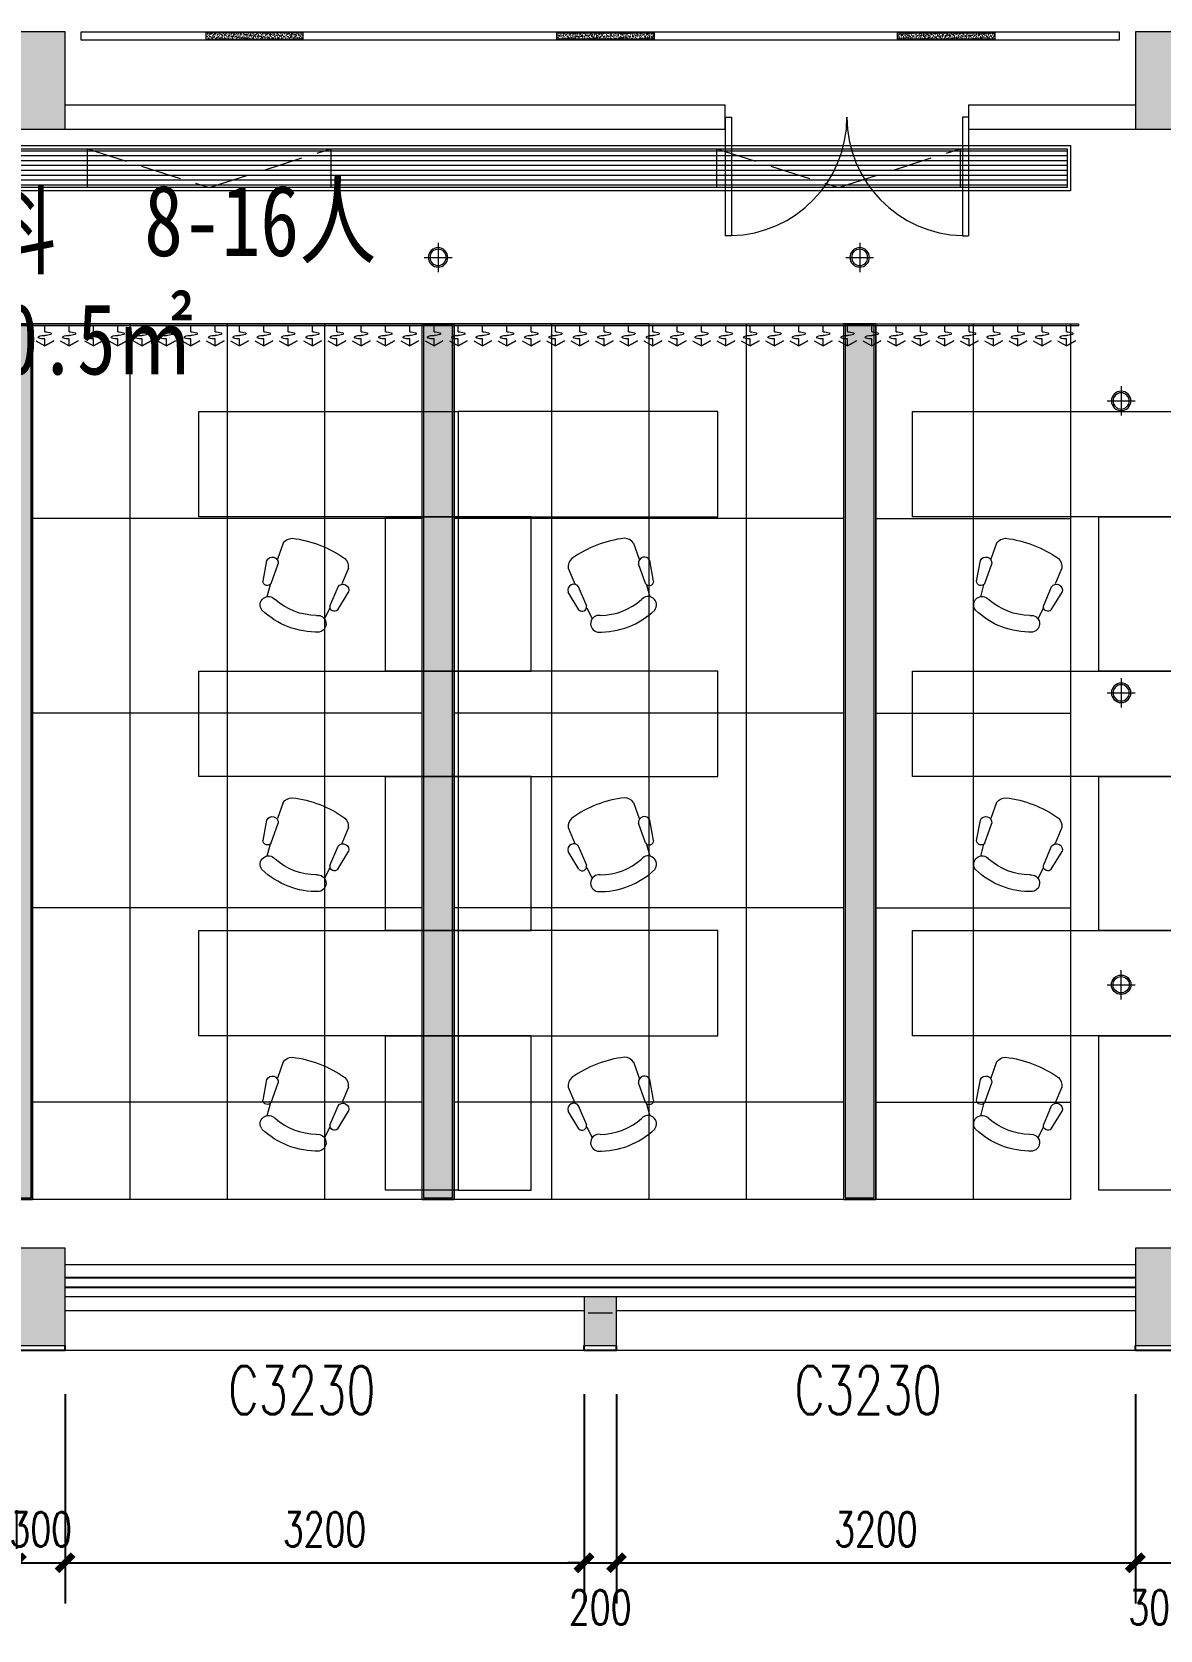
# Model space of a CAD drawing. Header units: millimetres. Extents: x 164760 to 3716174, y -1766400 to 11969.
# Drawn here: x 3534513 to 3541469, y -1715855 to -1706001 of the extents above; entities that cross this region are included whole.
import ezdxf

# ---------------------------------------------------------------- set-up
doc = ezdxf.new("R2010")
doc.units = ezdxf.units.MM
doc.header["$LTSCALE"] = 1000
doc.linetypes.add('DASH', pattern=[0.35, 0.25, -0.1])
doc.linetypes.add('DOTE', pattern=[2.42, 2, -0.2, 0.02, -0.2])
doc.layers.get('0').update_dxf_attribs({"color": 253, "linetype": 'CONTINUOUS'})
doc.layers.get('Defpoints').update_dxf_attribs({"color": 250, "linetype": 'CONTINUOUS', "lineweight": 0})
for name, color, linetype in [('3', 253, 'CONTINUOUS'), ('FC-Text Annotation', 253, 'CONTINUOUS'), ('PUB_DIM', 253, 'CONTINUOUS'), ('SURFACE', 253, 'CONTINUOUS'), ('WINDOW_TEXT', 253, 'CONTINUOUS')]:
    doc.layers.add(name, color=color, linetype=linetype)
for name, color, linetype, lineweight in [('COLUMN', 253, 'CONTINUOUS', 0), ('FF-FURN【成品家私】', 253, 'CONTINUOUS', 0), ('PUB_HATCH', 253, 'CONTINUOUS', 0), ('RC-FCU【空调设备】', 253, 'CONTINUOUS', 0), ('RC-LIGHT【天花灯具】', 253, 'CONTINUOUS', 0), ('RC-Modelling【天花造型】', 253, 'CONTINUOUS', 0), ('RC-STR【天花细线】', 253, 'CONTINUOUS', 0), ('WALL', 253, 'CONTINUOUS', 0), ('Wall【墙体】', 253, 'CONTINUOUS', 0), ('WINDOW', 253, 'CONTINUOUS', 0)]:
    doc.layers.add(name, color=color, linetype=linetype, lineweight=lineweight)
doc.styles.add('_TCH_DIM_T3', font='SIMPLEX', dxfattribs={"width": 0.705882, "bigfont": 'GBCBIG'})
doc.styles.add('_TCH_WINDOW', font='SIMPLEX', dxfattribs={"bigfont": 'GBCBIG'})
doc.styles.add('文字', font='')
doc.styles.get('文字').set_extended_font_data('SimSun')
doc.dimstyles.new('_TCH_ARCH&&100', dxfattribs={"dimtxt": 212.5, "dimasz": 100, "dimexe": 250, "dimexo": 300, "dimgap": 100, "dimtad": 1, "dimdec": 0, "dimzin": 0, "dimdsep": 46, "dimtxsty": '_TCH_DIM_T3', "dimblk": 'ARCHTICK', "dimcen": 0.09, "dimclrt": 7, "dimazin": 2, "dimtfac": 1, "dimtdec": 0, "dimtix": 1, "dimtmove": 2, "dimatfit": 3, "dimtolj": 1, "dimtzin": 0, "dimarcsym": 0})

# ---------------------------------------------------------------- blocks, each defined once
blk = doc.blocks.new('_ArchTick')
at = {"color": 2, "linetype": 'ByBlock', "const_width": 0.4}
blk.add_lwpolyline([(-0.5, -0.5), (0.5, 0.5)], dxfattribs=at)
blk = doc.blocks.new('*D578')
at = {"layer": 'Defpoints', "color": 0, "transparency": 16777216}
for p in [(3534416.8, -1714100.6), (3534716.8, -1714100.6), (3534716.8, -1715440.2)]:
    blk.add_point(p, dxfattribs=at)
at = {"layer": 'PUB_DIM', "color": 0, "lineweight": -2, "transparency": 16777216}
for p, q in [((3534416.8, -1714400.6), (3534416.8, -1715690.2)), ((3534716.8, -1714400.6), (3534716.8, -1715690.2)), ((3534416.8, -1715440.2), (3534316.8, -1715440.2)), ((3534416.8, -1715440.2), (3534716.8, -1715440.2)), ((3534716.8, -1715440.2), (3534816.8, -1715440.2))]:
    blk.add_line(p, q, dxfattribs=at)
at = {"layer": 'PUB_DIM', "color": 0, "lineweight": -2, "transparency": 16777216, "xscale": 100, "yscale": 100, "zscale": 100}
blk.add_blockref('_ArchTick', (3534416.8, -1715440.2), dxfattribs=at)
at = {"layer": 'PUB_DIM', "color": 0, "lineweight": -2, "transparency": 16777216, "xscale": 100, "yscale": 100, "zscale": 100, "rotation": 180}
blk.add_blockref('_ArchTick', (3534716.8, -1715440.2), dxfattribs=at)
at = {"layer": 'PUB_DIM', "color": 7, "transparency": 16777216, "insert": (3534566.8, -1715234), "char_height": 212.5, "attachment_point": 5, "style": '_TCH_DIM_T3'}
blk.add_mtext('\\A1;300', dxfattribs=at)
blk = doc.blocks.new('*D579')
at = {"layer": 'Defpoints', "color": 0, "transparency": 16777216}
for p in [(3534716.8, -1714100.6), (3537916.8, -1714100.6), (3537916.8, -1715440.2)]:
    blk.add_point(p, dxfattribs=at)
at = {"layer": 'PUB_DIM', "color": 0, "lineweight": -2, "transparency": 16777216}
for p, q in [((3534716.8, -1714400.6), (3534716.8, -1715690.2)), ((3537916.8, -1714400.6), (3537916.8, -1715690.2)), ((3534716.8, -1715440.2), (3537916.8, -1715440.2))]:
    blk.add_line(p, q, dxfattribs=at)
at = {"layer": 'PUB_DIM', "color": 0, "lineweight": -2, "transparency": 16777216, "xscale": 100, "yscale": 100, "zscale": 100, "rotation": 180}
blk.add_blockref('_ArchTick', (3534716.8, -1715440.2), dxfattribs=at)
at = {"layer": 'PUB_DIM', "color": 0, "lineweight": -2, "transparency": 16777216, "xscale": 100, "yscale": 100, "zscale": 100}
blk.add_blockref('_ArchTick', (3537916.8, -1715440.2), dxfattribs=at)
at = {"layer": 'PUB_DIM', "color": 7, "transparency": 16777216, "insert": (3536316.8, -1715234), "char_height": 212.5, "attachment_point": 5, "style": '_TCH_DIM_T3'}
blk.add_mtext('\\A1;3200', dxfattribs=at)
blk = doc.blocks.new('*D580')
at = {"layer": 'Defpoints', "color": 0, "transparency": 16777216}
for p in [(3537916.8, -1714100.6), (3538116.8, -1714100.6), (3538116.8, -1715440.2)]:
    blk.add_point(p, dxfattribs=at)
at = {"layer": 'PUB_DIM', "color": 0, "lineweight": -2, "transparency": 16777216}
for p, q in [((3537916.8, -1714400.6), (3537916.8, -1715690.2)), ((3538116.8, -1714400.6), (3538116.8, -1715690.2)), ((3537916.8, -1715440.2), (3537816.8, -1715440.2)), ((3537916.8, -1715440.2), (3538116.8, -1715440.2)), ((3538116.8, -1715440.2), (3538216.8, -1715440.2))]:
    blk.add_line(p, q, dxfattribs=at)
at = {"layer": 'PUB_DIM', "color": 0, "lineweight": -2, "transparency": 16777216, "xscale": 100, "yscale": 100, "zscale": 100}
blk.add_blockref('_ArchTick', (3537916.8, -1715440.2), dxfattribs=at)
at = {"layer": 'PUB_DIM', "color": 0, "lineweight": -2, "transparency": 16777216, "xscale": 100, "yscale": 100, "zscale": 100, "rotation": 180}
blk.add_blockref('_ArchTick', (3538116.8, -1715440.2), dxfattribs=at)
at = {"layer": 'PUB_DIM', "color": 7, "transparency": 16777216, "insert": (3538016.8, -1715715.2), "char_height": 212.5, "attachment_point": 5, "style": '_TCH_DIM_T3'}
blk.add_mtext('\\A1;200', dxfattribs=at)
blk = doc.blocks.new('*D581')
at = {"layer": 'Defpoints', "color": 0, "transparency": 16777216}
for p in [(3538116.8, -1714100.6), (3541316.8, -1714100.6), (3541316.8, -1715440.2)]:
    blk.add_point(p, dxfattribs=at)
at = {"layer": 'PUB_DIM', "color": 0, "lineweight": -2, "transparency": 16777216}
for p, q in [((3538116.8, -1714400.6), (3538116.8, -1715690.2)), ((3541316.8, -1714400.6), (3541316.8, -1715690.2)), ((3538116.8, -1715440.2), (3541316.8, -1715440.2))]:
    blk.add_line(p, q, dxfattribs=at)
at = {"layer": 'PUB_DIM', "color": 0, "lineweight": -2, "transparency": 16777216, "xscale": 100, "yscale": 100, "zscale": 100, "rotation": 180}
blk.add_blockref('_ArchTick', (3538116.8, -1715440.2), dxfattribs=at)
at = {"layer": 'PUB_DIM', "color": 0, "lineweight": -2, "transparency": 16777216, "xscale": 100, "yscale": 100, "zscale": 100}
blk.add_blockref('_ArchTick', (3541316.8, -1715440.2), dxfattribs=at)
at = {"layer": 'PUB_DIM', "color": 7, "transparency": 16777216, "insert": (3539716.8, -1715234), "char_height": 212.5, "attachment_point": 5, "style": '_TCH_DIM_T3'}
blk.add_mtext('\\A1;3200', dxfattribs=at)
blk = doc.blocks.new('*D582')
at = {"layer": 'Defpoints', "color": 0, "transparency": 16777216}
for p in [(3541316.8, -1714100.6), (3541616.8, -1714100.6), (3541616.8, -1715440.2)]:
    blk.add_point(p, dxfattribs=at)
at = {"layer": 'PUB_DIM', "color": 0, "lineweight": -2, "transparency": 16777216}
for p, q in [((3541316.8, -1714400.6), (3541316.8, -1715690.2)), ((3541616.8, -1714400.6), (3541616.8, -1715690.2)), ((3541316.8, -1715440.2), (3541616.8, -1715440.2))]:
    blk.add_line(p, q, dxfattribs=at)
at = {"layer": 'PUB_DIM', "color": 0, "lineweight": -2, "transparency": 16777216, "xscale": 100, "yscale": 100, "zscale": 100, "rotation": 180}
blk.add_blockref('_ArchTick', (3541316.8, -1715440.2), dxfattribs=at)
at = {"layer": 'PUB_DIM', "color": 0, "lineweight": -2, "transparency": 16777216, "xscale": 100, "yscale": 100, "zscale": 100}
blk.add_blockref('_ArchTick', (3541616.8, -1715440.2), dxfattribs=at)
at = {"layer": 'PUB_DIM', "color": 7, "transparency": 16777216, "insert": (3541466.8, -1715715.2), "char_height": 212.5, "attachment_point": 5, "style": '_TCH_DIM_T3'}
blk.add_mtext('\\A1;300', dxfattribs=at)
blk = doc.blocks.new('$WINLIB2D$00000004')
for p, q in [((-0.5, 0.5), (0.5, 0.5)), ((-0.5, 0.5), (-0.5, -0.5)), ((0.5, -0.5), (0.5, 0.5)), ((-0.5, 0.2406), (0.5, 0.2406)), ((-0.5, -0.5), (0.5, -0.5))]:
    blk.add_line(p, q)
blk = doc.blocks.new('AB18C')
for p, q in [((-0.627, 0.366), (-0.767, 0.352)), ((-0.616, 0.457), (-0.382, 0.5)), ((-0.608, 0.359), (-0.369, 0.366)), ((-0.128, 0.399), (-0.323, 0.394)), ((-0.627, -0.366), (-0.767, -0.352)), ((-0.608, -0.359), (-0.369, -0.366)), ((-0.616, -0.457), (-0.382, -0.5)), ((-0.128, -0.399), (-0.323, -0.394))]:
    blk.add_line(p, q)
for centre, radius, start, end in [((-0.847, 0.3), 0.0961, 330.3175, 148.735), ((-0.597, 0.41), 0.0516, 112.2235, 257.7173), ((-0.386, 0.432), 0.0681, 284.0068, 86.4868), ((-0.161, 0.273), 0.13, 22.4327, 75.4917), ((-0.094, 0), 0.906, 157.2611, 202.7389), ((-0.08, 0), 0.729, 159.7134, 200.2866), ((-1.312, 0), 1.312, 345.758, 14.242), ((-0.847, -0.3), 0.0961, 211.265, 29.6825), ((-0.597, -0.41), 0.0516, 102.2827, 247.7765), ((-0.161, -0.273), 0.13, 284.5083, 337.5673), ((-0.386, -0.432), 0.0681, 273.5132, 75.9932)]:
    blk.add_arc(centre, radius, start, end)
blk = doc.blocks.new('ZL_05274303')
at = {"ltscale": 1000}
for points in [[(-900, 0), (700, 0), (700, -650), (-900, -650)], [(250, -1600), (250, -650), (700, -650), (700, -1600)]]:
    blk.add_lwpolyline(points, close=True, dxfattribs=at)
at = {"layer": 'FF-FURN【成品家私】', "xscale": -540, "yscale": 540, "zscale": 540, "rotation": 248.9333185298564}
blk.add_blockref('AB18C', (-154.4, -823.4), dxfattribs=at)
blk = doc.blocks.new('$DorLib2D$00000002')
for p, q in [((-0.5, 0), (-0.5, 0.4875)), ((-0.475, 0.4875), (-0.5, 0.4875)), ((-0.475, 0), (-0.475, 0.4875)), ((0.475, 0), (0.475, 0.4875)), ((0.475, 0.4875), (0.5, 0.4875)), ((0.5, 0), (0.5, 0.4875)), ((-0.5, 0), (-0.475, 0)), ((0.5, 0), (0.475, 0))]:
    blk.add_line(p, q)
at = {"lineweight": 13}
for centre, start, end in [((-0.4875, 0), 0, 88.53072), ((0.4875, 0), 91.46928, 180)]:
    blk.add_arc(centre, 0.4875, start, end, dxfattribs=at)
blk = doc.blocks.new('*U408')
for p, q in [((0, 0), (13050, 0)), ((13050, 0), (13050, -12)), ((13050, -12), (0, -12)), ((6675, -49.3), (6675, -12)), ((6675, -136.2), (6675, -93.2)), ((6825, -49.3), (6825, -12)), ((6825, -136.2), (6825, -93.2)), ((6975, -49.3), (6975, -12)), ((6975, -136.2), (6975, -93.2)), ((7125, -49.3), (7125, -12)), ((7125, -136.2), (7125, -93.2)), ((7275, -49.3), (7275, -12)), ((7275, -136.2), (7275, -93.2)), ((7425, -49.3), (7425, -12)), ((7425, -136.2), (7425, -93.2)), ((7575, -49.3), (7575, -12)), ((7575, -136.2), (7575, -93.2)), ((7725, -49.3), (7725, -12)), ((7725, -136.2), (7725, -93.2)), ((7875, -49.3), (7875, -12)), ((7875, -136.2), (7875, -93.2)), ((8025, -49.3), (8025, -12)), ((8025, -136.2), (8025, -93.2)), ((8175, -49.3), (8175, -12)), ((8175, -136.2), (8175, -93.2)), ((8325, -49.3), (8325, -12)), ((8325, -136.2), (8325, -93.2)), ((8475, -49.3), (8475, -12)), ((8475, -136.2), (8475, -93.2)), ((8625, -49.3), (8625, -12)), ((8625, -136.2), (8625, -93.2)), ((8775, -49.3), (8775, -12)), ((8775, -136.2), (8775, -93.2)), ((8925, -49.3), (8925, -12)), ((8925, -136.2), (8925, -93.2)), ((9075, -49.3), (9075, -12)), ((9075, -136.2), (9075, -93.2)), ((9225, -49.3), (9225, -12)), ((9225, -136.2), (9225, -93.2)), ((9375, -49.3), (9375, -12)), ((9375, -136.2), (9375, -93.2)), ((9525, -49.3), (9525, -12)), ((9525, -136.2), (9525, -93.2)), ((9675, -49.3), (9675, -12)), ((9675, -136.2), (9675, -93.2)), ((9825, -49.3), (9825, -12)), ((9825, -136.2), (9825, -93.2)), ((9975, -49.3), (9975, -12)), ((9975, -136.2), (9975, -93.2)), ((10125, -49.3), (10125, -12)), ((10125, -136.2), (10125, -93.2)), ((10275, -49.3), (10275, -12)), ((10275, -136.2), (10275, -93.2)), ((10425, -49.3), (10425, -12)), ((10425, -136.2), (10425, -93.2)), ((10575, -49.3), (10575, -12)), ((10575, -136.2), (10575, -93.2)), ((10725, -49.3), (10725, -12)), ((10725, -136.2), (10725, -93.2)), ((10875, -49.3), (10875, -12)), ((10875, -136.2), (10875, -93.2)), ((11025, -49.3), (11025, -12)), ((11025, -136.2), (11025, -93.2)), ((11175, -49.3), (11175, -12)), ((11175, -136.2), (11175, -93.2)), ((11325, -49.3), (11325, -12)), ((11325, -136.2), (11325, -93.2)), ((11475, -49.3), (11475, -12)), ((11475, -136.2), (11475, -93.2)), ((11625, -49.3), (11625, -12)), ((11625, -136.2), (11625, -93.2)), ((11775, -49.3), (11775, -12)), ((11775, -136.2), (11775, -93.2)), ((11925, -49.3), (11925, -12)), ((11925, -136.2), (11925, -93.2)), ((12075, -49.3), (12075, -12)), ((12075, -136.2), (12075, -93.2)), ((12225, -49.3), (12225, -12)), ((12225, -136.2), (12225, -93.2)), ((12375, -49.3), (12375, -12)), ((12375, -136.2), (12375, -93.2)), ((12525, -49.3), (12525, -12)), ((12525, -136.2), (12525, -93.2)), ((12675, -49.3), (12675, -12)), ((12675, -136.2), (12675, -93.2)), ((12825, -49.3), (12825, -12)), ((12825, -136.2), (12825, -93.2)), ((12975, -49.3), (12975, -12)), ((12975, -49.3), (12975, -12)), ((12975, -136.2), (12975, -93.2)), ((12975, -136.2), (12975, -93.2)), ((6619.6, -104.5), (6675, -136.2)), ((6730.4, -104.5), (6675, -136.2)), ((6675, -136.2), (6730.4, -104.5)), ((6769.6, -104.5), (6825, -136.2)), ((6880.4, -104.5), (6825, -136.2)), ((6825, -136.2), (6880.4, -104.5)), ((6919.6, -104.5), (6975, -136.2)), ((7030.4, -104.5), (6975, -136.2)), ((6975, -136.2), (7030.4, -104.5)), ((7069.6, -104.5), (7125, -136.2)), ((7180.4, -104.5), (7125, -136.2)), ((7125, -136.2), (7180.4, -104.5)), ((7219.6, -104.5), (7275, -136.2)), ((7330.4, -104.5), (7275, -136.2)), ((7275, -136.2), (7330.4, -104.5)), ((7369.6, -104.5), (7425, -136.2)), ((7480.4, -104.5), (7425, -136.2)), ((7425, -136.2), (7480.4, -104.5)), ((7519.6, -104.5), (7575, -136.2)), ((7630.4, -104.5), (7575, -136.2)), ((7575, -136.2), (7630.4, -104.5)), ((7669.6, -104.5), (7725, -136.2)), ((7780.4, -104.5), (7725, -136.2)), ((7725, -136.2), (7780.4, -104.5)), ((7819.6, -104.5), (7875, -136.2)), ((7930.4, -104.5), (7875, -136.2)), ((7875, -136.2), (7930.4, -104.5)), ((7969.6, -104.5), (8025, -136.2)), ((8080.4, -104.5), (8025, -136.2)), ((8025, -136.2), (8080.4, -104.5)), ((8119.6, -104.5), (8175, -136.2)), ((8230.4, -104.5), (8175, -136.2)), ((8175, -136.2), (8230.4, -104.5)), ((8269.6, -104.5), (8325, -136.2)), ((8380.4, -104.5), (8325, -136.2)), ((8325, -136.2), (8380.4, -104.5)), ((8419.6, -104.5), (8475, -136.2)), ((8530.4, -104.5), (8475, -136.2)), ((8475, -136.2), (8530.4, -104.5)), ((8569.6, -104.5), (8625, -136.2)), ((8680.4, -104.5), (8625, -136.2)), ((8625, -136.2), (8680.4, -104.5)), ((8719.6, -104.5), (8775, -136.2)), ((8830.4, -104.5), (8775, -136.2)), ((8775, -136.2), (8830.4, -104.5)), ((8869.6, -104.5), (8925, -136.2)), ((8980.4, -104.5), (8925, -136.2)), ((8925, -136.2), (8980.4, -104.5)), ((9019.6, -104.5), (9075, -136.2)), ((9130.4, -104.5), (9075, -136.2)), ((9075, -136.2), (9130.4, -104.5)), ((9169.6, -104.5), (9225, -136.2)), ((9280.4, -104.5), (9225, -136.2)), ((9225, -136.2), (9280.4, -104.5)), ((9319.6, -104.5), (9375, -136.2)), ((9430.4, -104.5), (9375, -136.2)), ((9375, -136.2), (9430.4, -104.5)), ((9469.6, -104.5), (9525, -136.2)), ((9580.4, -104.5), (9525, -136.2)), ((9525, -136.2), (9580.4, -104.5)), ((9619.6, -104.5), (9675, -136.2)), ((9730.4, -104.5), (9675, -136.2)), ((9675, -136.2), (9730.4, -104.5)), ((9769.6, -104.5), (9825, -136.2)), ((9880.4, -104.5), (9825, -136.2)), ((9825, -136.2), (9880.4, -104.5)), ((9919.6, -104.5), (9975, -136.2)), ((10030.4, -104.5), (9975, -136.2)), ((9975, -136.2), (10030.4, -104.5)), ((10069.6, -104.5), (10125, -136.2)), ((10180.4, -104.5), (10125, -136.2)), ((10125, -136.2), (10180.4, -104.5)), ((10219.6, -104.5), (10275, -136.2)), ((10330.4, -104.5), (10275, -136.2)), ((10275, -136.2), (10330.4, -104.5)), ((10369.6, -104.5), (10425, -136.2)), ((10480.4, -104.5), (10425, -136.2)), ((10425, -136.2), (10480.4, -104.5)), ((10519.6, -104.5), (10575, -136.2)), ((10630.4, -104.5), (10575, -136.2)), ((10575, -136.2), (10630.4, -104.5)), ((10669.6, -104.5), (10725, -136.2)), ((10780.4, -104.5), (10725, -136.2)), ((10725, -136.2), (10780.4, -104.5)), ((10819.6, -104.5), (10875, -136.2)), ((10930.4, -104.5), (10875, -136.2)), ((10875, -136.2), (10930.4, -104.5)), ((10969.6, -104.5), (11025, -136.2)), ((11080.4, -104.5), (11025, -136.2)), ((11025, -136.2), (11080.4, -104.5)), ((11119.6, -104.5), (11175, -136.2)), ((11230.4, -104.5), (11175, -136.2)), ((11175, -136.2), (11230.4, -104.5)), ((11269.6, -104.5), (11325, -136.2)), ((11380.4, -104.5), (11325, -136.2)), ((11325, -136.2), (11380.4, -104.5)), ((11419.6, -104.5), (11475, -136.2)), ((11530.4, -104.5), (11475, -136.2)), ((11475, -136.2), (11530.4, -104.5)), ((11569.6, -104.5), (11625, -136.2)), ((11680.4, -104.5), (11625, -136.2)), ((11625, -136.2), (11680.4, -104.5)), ((11719.6, -104.5), (11775, -136.2)), ((11830.4, -104.5), (11775, -136.2)), ((11775, -136.2), (11830.4, -104.5)), ((11869.6, -104.5), (11925, -136.2)), ((11980.4, -104.5), (11925, -136.2)), ((11925, -136.2), (11980.4, -104.5)), ((12019.6, -104.5), (12075, -136.2)), ((12130.4, -104.5), (12075, -136.2)), ((12075, -136.2), (12130.4, -104.5)), ((12169.6, -104.5), (12225, -136.2)), ((12280.4, -104.5), (12225, -136.2)), ((12225, -136.2), (12280.4, -104.5)), ((12319.6, -104.5), (12375, -136.2)), ((12430.4, -104.5), (12375, -136.2)), ((12375, -136.2), (12430.4, -104.5)), ((12469.6, -104.5), (12525, -136.2)), ((12580.4, -104.5), (12525, -136.2)), ((12525, -136.2), (12580.4, -104.5)), ((12619.6, -104.5), (12675, -136.2)), ((12730.4, -104.5), (12675, -136.2)), ((12675, -136.2), (12730.4, -104.5)), ((12769.6, -104.5), (12825, -136.2)), ((12880.4, -104.5), (12825, -136.2)), ((12825, -136.2), (12880.4, -104.5)), ((12919.6, -104.5), (12975, -136.2)), ((12919.6, -104.5), (12975, -136.2)), ((13030.4, -104.5), (12975, -136.2)), ((12975, -136.2), (13030.4, -104.5)), ((13030.4, -104.5), (12975, -136.2)), ((12975, -136.2), (13030.4, -104.5))]:
    blk.add_line(p, q)
at = {"extrusion": (0, 0, -1)}
for centre, major_axis, start_param, end_param in [((6640, -82.2), (3.69, -3.69), 1.137309, 3.57508), ((6672.5, -170.8), (-70.4, -70.4), 2.004284, 2.381239), ((6672.5, 6.4), (70.4, -70.4), 0.760354, 1.137309), ((6677.5, -148.9), (-70.4, -70.4), 2.33115, 2.708105), ((6677.5, 28.3), (70.4, -70.4), 0.433488, 0.810442), ((6710, -60.3), (3.69, -3.69), 4.278901, 6.716673), ((6790, -82.2), (3.69, -3.69), 1.137309, 3.57508), ((6822.5, -170.8), (-70.4, -70.4), 2.004284, 2.381239), ((6822.5, 6.4), (70.4, -70.4), 0.760354, 1.137309), ((6827.5, -148.9), (-70.4, -70.4), 2.33115, 2.708105), ((6827.5, 28.3), (70.4, -70.4), 0.433488, 0.810442), ((6860, -60.3), (3.69, -3.69), 4.278901, 6.716673), ((6940, -82.2), (3.69, -3.69), 1.137309, 3.57508), ((6972.5, -170.8), (-70.4, -70.4), 2.004284, 2.381239), ((6972.5, 6.4), (70.4, -70.4), 0.760354, 1.137309), ((6977.5, -148.9), (-70.4, -70.4), 2.33115, 2.708105), ((6977.5, 28.3), (70.4, -70.4), 0.433488, 0.810442), ((7010, -60.3), (3.69, -3.69), 4.278901, 6.716673), ((7090, -82.2), (3.69, -3.69), 1.137309, 3.57508), ((7122.5, -170.8), (-70.4, -70.4), 2.004284, 2.381239), ((7122.5, 6.4), (70.4, -70.4), 0.760354, 1.137309), ((7127.5, -148.9), (-70.4, -70.4), 2.33115, 2.708105), ((7127.5, 28.3), (70.4, -70.4), 0.433488, 0.810442), ((7160, -60.3), (3.69, -3.69), 4.278901, 6.716673), ((7240, -82.2), (3.69, -3.69), 1.137309, 3.57508), ((7272.5, -170.8), (-70.4, -70.4), 2.004284, 2.381239), ((7272.5, 6.4), (70.4, -70.4), 0.760354, 1.137309), ((7277.5, -148.9), (-70.4, -70.4), 2.33115, 2.708105), ((7277.5, 28.3), (70.4, -70.4), 0.433488, 0.810442), ((7310, -60.3), (3.69, -3.69), 4.278901, 6.716673), ((7390, -82.2), (3.69, -3.69), 1.137309, 3.57508), ((7422.5, -170.8), (-70.4, -70.4), 2.004284, 2.381239), ((7422.5, 6.4), (70.4, -70.4), 0.760354, 1.137309), ((7427.5, -148.9), (-70.4, -70.4), 2.33115, 2.708105), ((7427.5, 28.3), (70.4, -70.4), 0.433488, 0.810442), ((7460, -60.3), (3.69, -3.69), 4.278901, 6.716673), ((7540, -82.2), (3.69, -3.69), 1.137309, 3.57508), ((7572.5, -170.8), (-70.4, -70.4), 2.004284, 2.381239), ((7572.5, 6.4), (70.4, -70.4), 0.760354, 1.137309), ((7577.5, -148.9), (-70.4, -70.4), 2.33115, 2.708105), ((7577.5, 28.3), (70.4, -70.4), 0.433488, 0.810442), ((7610, -60.3), (3.69, -3.69), 4.278901, 6.716673), ((7690, -82.2), (3.69, -3.69), 1.137309, 3.57508), ((7722.5, -170.8), (-70.4, -70.4), 2.004284, 2.381239), ((7722.5, 6.4), (70.4, -70.4), 0.760354, 1.137309), ((7727.5, -148.9), (-70.4, -70.4), 2.33115, 2.708105), ((7727.5, 28.3), (70.4, -70.4), 0.433488, 0.810442), ((7760, -60.3), (3.69, -3.69), 4.278901, 6.716673), ((7840, -82.2), (3.69, -3.69), 1.137309, 3.57508), ((7872.5, -170.8), (-70.4, -70.4), 2.004284, 2.381239), ((7872.5, 6.4), (70.4, -70.4), 0.760354, 1.137309), ((7877.5, -148.9), (-70.4, -70.4), 2.33115, 2.708105), ((7877.5, 28.3), (70.4, -70.4), 0.433488, 0.810442), ((7910, -60.3), (3.69, -3.69), 4.278901, 6.716673), ((7990, -82.2), (3.69, -3.69), 1.137309, 3.57508), ((8022.5, -170.8), (-70.4, -70.4), 2.004284, 2.381239), ((8022.5, 6.4), (70.4, -70.4), 0.760354, 1.137309), ((8027.5, -148.9), (-70.4, -70.4), 2.33115, 2.708105), ((8027.5, 28.3), (70.4, -70.4), 0.433488, 0.810442), ((8060, -60.3), (3.69, -3.69), 4.278901, 6.716673), ((8140, -82.2), (3.69, -3.69), 1.137309, 3.57508), ((8172.5, -170.8), (-70.4, -70.4), 2.004284, 2.381239), ((8172.5, 6.4), (70.4, -70.4), 0.760354, 1.137309), ((8177.5, -148.9), (-70.4, -70.4), 2.33115, 2.708105), ((8177.5, 28.3), (70.4, -70.4), 0.433488, 0.810442), ((8210, -60.3), (3.69, -3.69), 4.278901, 6.716673), ((8290, -82.2), (3.69, -3.69), 1.137309, 3.57508), ((8322.5, -170.8), (-70.4, -70.4), 2.004284, 2.381239), ((8322.5, 6.4), (70.4, -70.4), 0.760354, 1.137309), ((8327.5, -148.9), (-70.4, -70.4), 2.33115, 2.708105), ((8327.5, 28.3), (70.4, -70.4), 0.433488, 0.810442), ((8360, -60.3), (3.69, -3.69), 4.278901, 6.716673), ((8440, -82.2), (3.69, -3.69), 1.137309, 3.57508), ((8472.5, -170.8), (-70.4, -70.4), 2.004284, 2.381239), ((8472.5, 6.4), (70.4, -70.4), 0.760354, 1.137309), ((8477.5, -148.9), (-70.4, -70.4), 2.33115, 2.708105), ((8477.5, 28.3), (70.4, -70.4), 0.433488, 0.810442), ((8510, -60.3), (3.69, -3.69), 4.278901, 6.716673), ((8590, -82.2), (3.69, -3.69), 1.137309, 3.57508), ((8622.5, -170.8), (-70.4, -70.4), 2.004284, 2.381239), ((8622.5, 6.4), (70.4, -70.4), 0.760354, 1.137309), ((8627.5, -148.9), (-70.4, -70.4), 2.33115, 2.708105), ((8627.5, 28.3), (70.4, -70.4), 0.433488, 0.810442), ((8660, -60.3), (3.69, -3.69), 4.278901, 6.716673), ((8740, -82.2), (3.69, -3.69), 1.137309, 3.57508), ((8772.5, -170.8), (-70.4, -70.4), 2.004284, 2.381239), ((8772.5, 6.4), (70.4, -70.4), 0.760354, 1.137309), ((8777.5, -148.9), (-70.4, -70.4), 2.33115, 2.708105), ((8777.5, 28.3), (70.4, -70.4), 0.433488, 0.810442), ((8810, -60.3), (3.69, -3.69), 4.278901, 6.716673), ((8890, -82.2), (3.69, -3.69), 1.137309, 3.57508), ((8922.5, -170.8), (-70.4, -70.4), 2.004284, 2.381239), ((8922.5, 6.4), (70.4, -70.4), 0.760354, 1.137309), ((8927.5, -148.9), (-70.4, -70.4), 2.33115, 2.708105), ((8927.5, 28.3), (70.4, -70.4), 0.433488, 0.810442), ((8960, -60.3), (3.69, -3.69), 4.278901, 6.716673), ((9040, -82.2), (3.69, -3.69), 1.137309, 3.57508), ((9072.5, -170.8), (-70.4, -70.4), 2.004284, 2.381239), ((9072.5, 6.4), (70.4, -70.4), 0.760354, 1.137309), ((9077.5, -148.9), (-70.4, -70.4), 2.33115, 2.708105), ((9077.5, 28.3), (70.4, -70.4), 0.433488, 0.810442), ((9110, -60.3), (3.69, -3.69), 4.278901, 6.716673), ((9190, -82.2), (3.69, -3.69), 1.137309, 3.57508), ((9222.5, -170.8), (-70.4, -70.4), 2.004284, 2.381239), ((9222.5, 6.4), (70.4, -70.4), 0.760354, 1.137309), ((9227.5, -148.9), (-70.4, -70.4), 2.33115, 2.708105), ((9227.5, 28.3), (70.4, -70.4), 0.433488, 0.810442), ((9260, -60.3), (3.69, -3.69), 4.278901, 6.716673), ((9340, -82.2), (3.69, -3.69), 1.137309, 3.57508), ((9372.5, -170.8), (-70.4, -70.4), 2.004284, 2.381239), ((9372.5, 6.4), (70.4, -70.4), 0.760354, 1.137309), ((9377.5, -148.9), (-70.4, -70.4), 2.33115, 2.708105), ((9377.5, 28.3), (70.4, -70.4), 0.433488, 0.810442), ((9410, -60.3), (3.69, -3.69), 4.278901, 6.716673), ((9490, -82.2), (3.69, -3.69), 1.137309, 3.57508), ((9522.5, -170.8), (-70.4, -70.4), 2.004284, 2.381239), ((9522.5, 6.4), (70.4, -70.4), 0.760354, 1.137309), ((9527.5, -148.9), (-70.4, -70.4), 2.33115, 2.708105), ((9527.5, 28.3), (70.4, -70.4), 0.433488, 0.810442), ((9560, -60.3), (3.69, -3.69), 4.278901, 6.716673), ((9640, -82.2), (3.69, -3.69), 1.137309, 3.57508), ((9672.5, -170.8), (-70.4, -70.4), 2.004284, 2.381239), ((9672.5, 6.4), (70.4, -70.4), 0.760354, 1.137309), ((9677.5, -148.9), (-70.4, -70.4), 2.33115, 2.708105), ((9677.5, 28.3), (70.4, -70.4), 0.433488, 0.810442), ((9710, -60.3), (3.69, -3.69), 4.278901, 6.716673), ((9790, -82.2), (3.69, -3.69), 1.137309, 3.57508), ((9822.5, -170.8), (-70.4, -70.4), 2.004284, 2.381239), ((9822.5, 6.4), (70.4, -70.4), 0.760354, 1.137309), ((9827.5, -148.9), (-70.4, -70.4), 2.33115, 2.708105), ((9827.5, 28.3), (70.4, -70.4), 0.433488, 0.810442), ((9860, -60.3), (3.69, -3.69), 4.278901, 6.716673), ((9940, -82.2), (3.69, -3.69), 1.137309, 3.57508), ((9972.5, -170.8), (-70.4, -70.4), 2.004284, 2.381239), ((9972.5, 6.4), (70.4, -70.4), 0.760354, 1.137309), ((9977.5, -148.9), (-70.4, -70.4), 2.33115, 2.708105), ((9977.5, 28.3), (70.4, -70.4), 0.433488, 0.810442), ((10010, -60.3), (3.69, -3.69), 4.278901, 6.716673), ((10090, -82.2), (3.69, -3.69), 1.137309, 3.57508), ((10122.5, -170.8), (-70.4, -70.4), 2.004284, 2.381239), ((10122.5, 6.4), (70.4, -70.4), 0.760354, 1.137309), ((10127.5, -148.9), (-70.4, -70.4), 2.33115, 2.708105), ((10127.5, 28.3), (70.4, -70.4), 0.433488, 0.810442), ((10160, -60.3), (3.69, -3.69), 4.278901, 6.716673), ((10240, -82.2), (3.69, -3.69), 1.137309, 3.57508), ((10272.5, -170.8), (-70.4, -70.4), 2.004284, 2.381239), ((10272.5, 6.4), (70.4, -70.4), 0.760354, 1.137309), ((10277.5, -148.9), (-70.4, -70.4), 2.33115, 2.708105), ((10277.5, 28.3), (70.4, -70.4), 0.433488, 0.810442), ((10310, -60.3), (3.69, -3.69), 4.278901, 6.716673), ((10390, -82.2), (3.69, -3.69), 1.137309, 3.57508), ((10422.5, -170.8), (-70.4, -70.4), 2.004284, 2.381239), ((10422.5, 6.4), (70.4, -70.4), 0.760354, 1.137309), ((10427.5, -148.9), (-70.4, -70.4), 2.33115, 2.708105), ((10427.5, 28.3), (70.4, -70.4), 0.433488, 0.810442), ((10460, -60.3), (3.69, -3.69), 4.278901, 6.716673), ((10540, -82.2), (3.69, -3.69), 1.137309, 3.57508), ((10572.5, -170.8), (-70.4, -70.4), 2.004284, 2.381239), ((10572.5, 6.4), (70.4, -70.4), 0.760354, 1.137309), ((10577.5, -148.9), (-70.4, -70.4), 2.33115, 2.708105), ((10577.5, 28.3), (70.4, -70.4), 0.433488, 0.810442), ((10610, -60.3), (3.69, -3.69), 4.278901, 6.716673), ((10690, -82.2), (3.69, -3.69), 1.137309, 3.57508), ((10722.5, -170.8), (-70.4, -70.4), 2.004284, 2.381239), ((10722.5, 6.4), (70.4, -70.4), 0.760354, 1.137309), ((10727.5, -148.9), (-70.4, -70.4), 2.33115, 2.708105), ((10727.5, 28.3), (70.4, -70.4), 0.433488, 0.810442), ((10760, -60.3), (3.69, -3.69), 4.278901, 6.716673), ((10840, -82.2), (3.69, -3.69), 1.137309, 3.57508), ((10872.5, -170.8), (-70.4, -70.4), 2.004284, 2.381239), ((10872.5, 6.4), (70.4, -70.4), 0.760354, 1.137309), ((10877.5, -148.9), (-70.4, -70.4), 2.33115, 2.708105), ((10877.5, 28.3), (70.4, -70.4), 0.433488, 0.810442), ((10910, -60.3), (3.69, -3.69), 4.278901, 6.716673), ((10990, -82.2), (3.69, -3.69), 1.137309, 3.57508), ((11022.5, -170.8), (-70.4, -70.4), 2.004284, 2.381239), ((11022.5, 6.4), (70.4, -70.4), 0.760354, 1.137309), ((11027.5, -148.9), (-70.4, -70.4), 2.33115, 2.708105), ((11027.5, 28.3), (70.4, -70.4), 0.433488, 0.810442), ((11060, -60.3), (3.69, -3.69), 4.278901, 6.716673), ((11140, -82.2), (3.69, -3.69), 1.137309, 3.57508), ((11172.5, -170.8), (-70.4, -70.4), 2.004284, 2.381239), ((11172.5, 6.4), (70.4, -70.4), 0.760354, 1.137309), ((11177.5, -148.9), (-70.4, -70.4), 2.33115, 2.708105), ((11177.5, 28.3), (70.4, -70.4), 0.433488, 0.810442), ((11210, -60.3), (3.69, -3.69), 4.278901, 6.716673), ((11290, -82.2), (3.69, -3.69), 1.137309, 3.57508), ((11322.5, -170.8), (-70.4, -70.4), 2.004284, 2.381239), ((11322.5, 6.4), (70.4, -70.4), 0.760354, 1.137309), ((11327.5, -148.9), (-70.4, -70.4), 2.33115, 2.708105), ((11327.5, 28.3), (70.4, -70.4), 0.433488, 0.810442), ((11360, -60.3), (3.69, -3.69), 4.278901, 6.716673), ((11440, -82.2), (3.69, -3.69), 1.137309, 3.57508), ((11472.5, -170.8), (-70.4, -70.4), 2.004284, 2.381239), ((11472.5, 6.4), (70.4, -70.4), 0.760354, 1.137309), ((11477.5, -148.9), (-70.4, -70.4), 2.33115, 2.708105), ((11477.5, 28.3), (70.4, -70.4), 0.433488, 0.810442), ((11510, -60.3), (3.69, -3.69), 4.278901, 6.716673), ((11590, -82.2), (3.69, -3.69), 1.137309, 3.57508), ((11622.5, -170.8), (-70.4, -70.4), 2.004284, 2.381239), ((11622.5, 6.4), (70.4, -70.4), 0.760354, 1.137309), ((11627.5, -148.9), (-70.4, -70.4), 2.33115, 2.708105), ((11627.5, 28.3), (70.4, -70.4), 0.433488, 0.810442), ((11660, -60.3), (3.69, -3.69), 4.278901, 6.716673), ((11740, -82.2), (3.69, -3.69), 1.137309, 3.57508), ((11772.5, -170.8), (-70.4, -70.4), 2.004284, 2.381239), ((11772.5, 6.4), (70.4, -70.4), 0.760354, 1.137309), ((11777.5, -148.9), (-70.4, -70.4), 2.33115, 2.708105), ((11777.5, 28.3), (70.4, -70.4), 0.433488, 0.810442), ((11810, -60.3), (3.69, -3.69), 4.278901, 6.716673), ((11890, -82.2), (3.69, -3.69), 1.137309, 3.57508), ((11922.5, -170.8), (-70.4, -70.4), 2.004284, 2.381239), ((11922.5, 6.4), (70.4, -70.4), 0.760354, 1.137309), ((11927.5, -148.9), (-70.4, -70.4), 2.33115, 2.708105), ((11927.5, 28.3), (70.4, -70.4), 0.433488, 0.810442), ((11960, -60.3), (3.69, -3.69), 4.278901, 6.716673), ((12040, -82.2), (3.69, -3.69), 1.137309, 3.57508), ((12072.5, -170.8), (-70.4, -70.4), 2.004284, 2.381239), ((12072.5, 6.4), (70.4, -70.4), 0.760354, 1.137309), ((12077.5, -148.9), (-70.4, -70.4), 2.33115, 2.708105), ((12077.5, 28.3), (70.4, -70.4), 0.433488, 0.810442), ((12110, -60.3), (3.69, -3.69), 4.278901, 6.716673), ((12190, -82.2), (3.69, -3.69), 1.137309, 3.57508), ((12222.5, -170.8), (-70.4, -70.4), 2.004284, 2.381239), ((12222.5, 6.4), (70.4, -70.4), 0.760354, 1.137309), ((12227.5, -148.9), (-70.4, -70.4), 2.33115, 2.708105), ((12227.5, 28.3), (70.4, -70.4), 0.433488, 0.810442), ((12260, -60.3), (3.69, -3.69), 4.278901, 6.716673), ((12340, -82.2), (3.69, -3.69), 1.137309, 3.57508), ((12372.5, -170.8), (-70.4, -70.4), 2.004284, 2.381239), ((12372.5, 6.4), (70.4, -70.4), 0.760354, 1.137309), ((12377.5, -148.9), (-70.4, -70.4), 2.33115, 2.708105), ((12377.5, 28.3), (70.4, -70.4), 0.433488, 0.810442), ((12410, -60.3), (3.69, -3.69), 4.278901, 6.716673), ((12490, -82.2), (3.69, -3.69), 1.137309, 3.57508), ((12522.5, -170.8), (-70.4, -70.4), 2.004284, 2.381239), ((12522.5, 6.4), (70.4, -70.4), 0.760354, 1.137309), ((12527.5, -148.9), (-70.4, -70.4), 2.33115, 2.708105), ((12527.5, 28.3), (70.4, -70.4), 0.433488, 0.810442), ((12560, -60.3), (3.69, -3.69), 4.278901, 6.716673), ((12640, -82.2), (3.69, -3.69), 1.137309, 3.57508), ((12672.5, -170.8), (-70.4, -70.4), 2.004284, 2.381239), ((12672.5, 6.4), (70.4, -70.4), 0.760354, 1.137309), ((12677.5, -148.9), (-70.4, -70.4), 2.33115, 2.708105), ((12677.5, 28.3), (70.4, -70.4), 0.433488, 0.810442), ((12710, -60.3), (3.69, -3.69), 4.278901, 6.716673), ((12790, -82.2), (3.69, -3.69), 1.137309, 3.57508), ((12822.5, -170.8), (-70.4, -70.4), 2.004284, 2.381239), ((12822.5, 6.4), (70.4, -70.4), 0.760354, 1.137309), ((12827.5, -148.9), (-70.4, -70.4), 2.33115, 2.708105), ((12827.5, 28.3), (70.4, -70.4), 0.433488, 0.810442), ((12860, -60.3), (3.69, -3.69), 4.278901, 6.716673), ((12940, -82.2), (3.69, -3.69), 1.137309, 3.57508), ((12940, -82.2), (3.69, -3.69), 1.137309, 3.57508), ((12972.5, -170.8), (-70.4, -70.4), 2.004284, 2.381239), ((12972.5, -170.8), (-70.4, -70.4), 2.004284, 2.381239), ((12972.5, 6.4), (70.4, -70.4), 0.760354, 1.137309), ((12972.5, 6.4), (70.4, -70.4), 0.760354, 1.137309), ((12977.5, -148.9), (-70.4, -70.4), 2.33115, 2.708105), ((12977.5, -148.9), (-70.4, -70.4), 2.33115, 2.708105), ((12977.5, 28.3), (70.4, -70.4), 0.433488, 0.810442), ((12977.5, 28.3), (70.4, -70.4), 0.433488, 0.810442), ((13010, -60.3), (3.69, -3.69), 4.278901, 6.716673), ((13010, -60.3), (3.69, -3.69), 4.278901, 6.716673)]:
    blk.add_ellipse(centre, major_axis=major_axis, ratio=1, start_param=start_param, end_param=end_param, dxfattribs=at)
blk = doc.blocks.new('圆形筒灯')
at = {"color": 251, "linetype": 'DOTE', "ltscale": 43.504693}
blk.add_line((0, 90.6), (0, -90.6), dxfattribs=at)
at = {"color": 251, "linetype": 'DOTE', "ltscale": 41.297046}
blk.add_line((86, 0), (-86, 0), dxfattribs=at)
blk.add_ellipse((0, 0), major_axis=(-42.4, 42.4), ratio=1, start_param=2.355868237233172, end_param=8.639053544412757)
at = {"color": 251}
blk.add_ellipse((0, 0), major_axis=(35.4, 35.4), ratio=1, start_param=5.49871431692557, end_param=11.78189962410516, dxfattribs=at)
blk = doc.blocks.new('ZL_0609195278')
at = {"layer": 'RC-LIGHT【天花灯具】'}
h = blk.add_hatch(dxfattribs=at)
h.set_pattern_fill('DOTS', color=8, scale=10, angle=180)
h.set_pattern_definition([(180, (-2430707.972, 1481556.821), (-7.9375, -15.875), [0, -15.875])])
h.paths.add_polyline_path([(90, -10), (-90, -10), (-90, -5390), (90, -5390)])
blk.add_lwpolyline([(100, 0), (-100, 0), (-100, -5400), (100, -5400)], close=True, dxfattribs=at)
at = {"layer": 'RC-LIGHT【天花灯具】', "color": 8}
blk.add_lwpolyline([(90, -10), (-90, -10), (-90, -5390), (90, -5390)], close=True, dxfattribs=at)
blk = doc.blocks.new('ZL_0814093391')
at = {"layer": 'RC-LIGHT【天花灯具】'}
h = blk.add_hatch(dxfattribs=at)
h.set_pattern_fill('AR-SAND', color=251, scale=0.316764)
h.set_pattern_definition([(37.5, (-300, -35), (-0.50683, 15.50283), [0, -12.2296, 0, -13.67785, 0, -13.07441]), (7.5, (-300, -35), (14.23926, 22.7064), [0, -6.59755, 0, -11.02274, 0, -4.22404]), (327.5, (-309.896, -35), (25.05575, 0.04552), [0, -4.0229, 0, -14.48243, 0, -18.90761]), (317.5, (-309.896, -35), (24.1867, 7.0616), [0, -2.01145, 0, -9.49404, 0, -10.86182])])
h.paths.add_polyline_path([(300, 5), (-300, 5), (-300, -35), (300, -35)])
blk.add_lwpolyline([(-300, 5), (300, 5), (300, -35), (-300, -35)], close=True, dxfattribs=at)
blk = doc.blocks.new('海龙0919100540')
at = {"layer": 'RC-STR【天花细线】'}
blk.add_lwpolyline([(3999.2, -3975), (3999.2, -3925), (10399.2, -3925), (10399.2, -3975)], close=True, dxfattribs=at)
at = {"layer": 'RC-LIGHT【天花灯具】', "xscale": -1, "rotation": 180}
blk.add_blockref('ZL_0814093391', (5066.7, -3965), dxfattribs=at)
at = {"layer": 'RC-LIGHT【天花灯具】', "rotation": 179.9999999999999}
for p in [(7231.8, -3965), (9331.8, -3965)]:
    blk.add_blockref('ZL_0814093391', p, dxfattribs=at)

msp = doc.modelspace()

# ---------------------------------------------------------------- hatches: boundary and pattern name
at = {"layer": 'PUB_HATCH'}
for points in [[(3534116.8, -1706600.6), (3534716.8, -1706600.6), (3534716.8, -1706000.6), (3534116.8, -1706000.6)], [(3541316.8, -1706600.6), (3541916.8, -1706600.6), (3541916.8, -1706000.6), (3541316.8, -1706000.6)], [(3534116.8, -1714100.6), (3534716.8, -1714100.6), (3534716.8, -1713500.6), (3534116.8, -1713500.6)], [(3541316.8, -1714100.6), (3541916.8, -1714100.6), (3541916.8, -1713500.6), (3541316.8, -1713500.6)], [(3538116.8, -1713800.6), (3537916.8, -1713800.6), (3537916.8, -1714100.6), (3538116.8, -1714100.6)]]:
    msp.add_hatch(color=256, dxfattribs=at).paths.add_polyline_path(points)
at = {"layer": 'RC-FCU【空调设备】'}
h = msp.add_hatch(dxfattribs=at)
h.set_pattern_fill('_USER', color=8, scale=30, angle=360, pattern_type=0)
h.set_pattern_definition([(360, (-2398135.097, -2904662.94), (7e-15, 30), [])])
h.paths.add_polyline_path([(3540896.8, -1706960.6), (3540896.8, -1706720.6), (3527936.8, -1706720.6), (3527936.8, -1706960.6)])

# ---------------------------------------------------------------- linework, layer by layer
at = {"layer": '3'}
for points in [[(3534716.8, -1713680.6), (3541316.8, -1713680.6)], [(3534716.8, -1713740.6), (3541316.8, -1713740.6)]]:
    msp.add_lwpolyline(points, dxfattribs=at)
at = {"layer": 'COLUMN'}
for p, q in [((3534716.8, -1706000.6), (3534116.8, -1706000.6)), ((3534716.8, -1706600.6), (3534716.8, -1706000.6)), ((3541916.8, -1706000.6), (3541316.8, -1706000.6)), ((3541316.8, -1706000.6), (3541316.8, -1706600.6)), ((3534116.8, -1706600.6), (3534716.8, -1706600.6)), ((3541316.8, -1706600.6), (3541916.8, -1706600.6)), ((3534716.8, -1713500.6), (3534116.8, -1713500.6)), ((3534716.8, -1713800.6), (3534716.8, -1713500.6)), ((3541916.8, -1713500.6), (3541316.8, -1713500.6)), ((3541316.8, -1713500.6), (3541316.8, -1713800.6)), ((3534116.8, -1714100.6), (3534716.8, -1714100.6)), ((3541316.8, -1714100.6), (3541916.8, -1714100.6))]:
    msp.add_line(p, q, dxfattribs=at)
at = {"layer": 'RC-FCU【空调设备】'}
msp.add_lwpolyline([(3527916.8, -1706980.6), (3527916.8, -1706700.6), (3540916.8, -1706700.6), (3540916.8, -1706980.6)], close=True, dxfattribs=at)
at = {"layer": 'RC-FCU【空调设备】', "color": 8}
msp.add_lwpolyline([(3527936.8, -1706960.6), (3527936.8, -1706720.6), (3540896.8, -1706720.6), (3540896.8, -1706960.6)], close=True, dxfattribs=at)
at = {"layer": 'RC-FCU【空调设备】', "color": 8, "linetype": 'DASH'}
for points in [[(3534855.3, -1706960.6), (3534855.3, -1706720.6), (3536355.3, -1706720.6), (3536355.3, -1706960.6)], [(3538735.6, -1706960.6), (3538735.6, -1706720.6), (3540235.6, -1706720.6), (3540235.6, -1706960.6)]]:
    msp.add_lwpolyline(points, close=True, dxfattribs=at)
for points in [[(3534855.3, -1706720.6), (3535605.3, -1706960.6), (3536355.3, -1706720.6)], [(3538735.6, -1706720.6), (3539485.6, -1706960.6), (3540235.6, -1706720.6)]]:
    msp.add_lwpolyline(points, dxfattribs=at)
at = {"layer": 'RC-Modelling【天花造型】'}
for p, q in [((3538316.8, -1707800.6), (3527954.3, -1707800.6)), ((3534716.8, -1713600.6), (3541316.8, -1713600.6))]:
    msp.add_line(p, q, dxfattribs=at)
msp.add_lwpolyline([(3540916.8, -1713200.6), (3527916.8, -1713200.6), (3527916.8, -1707800.6), (3540916.8, -1707800.6)], close=True, dxfattribs=at)
at = {"layer": 'RC-STR【天花细线】'}
for p, q in [((3534516.8, -1707800.6), (3534516.8, -1713200.6)), ((3535116.8, -1707800.6), (3535116.8, -1713200.6)), ((3535716.8, -1707800.6), (3535716.8, -1713200.6)), ((3536316.8, -1707800.6), (3536316.8, -1713200.6)), ((3536916.8, -1707800.6), (3536916.8, -1713200.6)), ((3537116.8, -1707800.6), (3537116.8, -1713200.6)), ((3537716.8, -1707800.6), (3537716.8, -1713200.6)), ((3538316.8, -1707800.6), (3538316.8, -1713200.6)), ((3538916.8, -1707800.6), (3538916.8, -1713200.6)), ((3539516.8, -1707800.6), (3539516.8, -1713200.6)), ((3539716.8, -1707800.6), (3539716.8, -1713200.6)), ((3540316.8, -1707800.6), (3540316.8, -1713200.6)), ((3536916.8, -1709000.6), (3534516.8, -1709000.6)), ((3539516.8, -1709000.6), (3537116.8, -1709000.6)), ((3539716.8, -1709000.6), (3540916.8, -1709000.6)), ((3536916.8, -1710200.6), (3534516.8, -1710200.6)), ((3539516.8, -1710200.6), (3537116.8, -1710200.6)), ((3539716.8, -1710200.6), (3540916.8, -1710200.6)), ((3536916.8, -1711400.6), (3534516.8, -1711400.6)), ((3539516.8, -1711400.6), (3537116.8, -1711400.6)), ((3539716.8, -1711400.6), (3540916.8, -1711400.6)), ((3536916.8, -1712600.6), (3534516.8, -1712600.6)), ((3539516.8, -1712600.6), (3537116.8, -1712600.6)), ((3539716.8, -1712600.6), (3540916.8, -1712600.6))]:
    msp.add_line(p, q, dxfattribs=at)
at = {"layer": 'SURFACE'}
for p, q in [((3534716.8, -1714130.6), (3534716.8, -1714100.6)), ((3537916.8, -1714130.6), (3537916.8, -1714100.6)), ((3538116.8, -1714130.6), (3538116.8, -1714100.6)), ((3541316.8, -1714130.6), (3541316.8, -1714100.6)), ((3534716.8, -1714130.6), (3534416.8, -1714130.6)), ((3538116.8, -1714130.6), (3537916.8, -1714130.6)), ((3541616.8, -1714130.6), (3541316.8, -1714130.6))]:
    msp.add_line(p, q, dxfattribs=at)
at = {"layer": 'WALL'}
for p, q in [((3538116.8, -1713800.6), (3537916.8, -1713800.6)), ((3537916.8, -1713800.6), (3537916.8, -1714100.6)), ((3538116.8, -1714100.6), (3538116.8, -1713800.6)), ((3537916.8, -1714100.6), (3538116.8, -1714100.6))]:
    msp.add_line(p, q, dxfattribs=at)
at = {"layer": 'Wall【墙体】', "color": 6}
for p, q in [((3534716.8, -1706450.6), (3538016.8, -1706450.6)), ((3538016.8, -1706450.6), (3538788.3, -1706450.6)), ((3538788.3, -1706600.6), (3538788.3, -1706450.6)), ((3540288.3, -1706450.6), (3541316.8, -1706450.6)), ((3540288.3, -1706450.6), (3540288.3, -1706600.6)), ((3534716.8, -1706600.6), (3538788.3, -1706600.6)), ((3540288.3, -1706600.6), (3541541.8, -1706600.6)), ((3538091.8, -1713900.6), (3537941.8, -1713900.6))]:
    msp.add_line(p, q, dxfattribs=at)

# ---------------------------------------------------------------- block references
at = {"layer": 'FF-FURN【成品家私】'}
for p in [(3536441.8, -1708341.4), (3540841.8, -1708341.4), (3536441.8, -1709941.4), (3540841.8, -1709941.4), (3536441.8, -1711541.4), (3540841.8, -1711541.4)]:
    msp.add_blockref('ZL_05274303', p, dxfattribs=at)
at = {"layer": 'FF-FURN【成品家私】', "xscale": -1}
for p in [(3537841.8, -1708341.4), (3537841.8, -1709941.4), (3537841.8, -1711541.4)]:
    msp.add_blockref('ZL_05274303', p, dxfattribs=at)
at = {"layer": 'RC-FCU【空调设备】', "ltscale": 10}
msp.add_blockref('*U408', (3527916.8, -1707800.6), dxfattribs=at)
at = {"layer": 'RC-LIGHT【天花灯具】', "xscale": -1}
for p in [(3537016.8, -1707390.6), (3539616.8, -1707390.6), (3541229.3, -1708275.6), (3541229.3, -1710075.6)]:
    msp.add_blockref('圆形筒灯', p, dxfattribs=at)
at = {"layer": 'RC-LIGHT【天花灯具】'}
for p in [(3534416.8, -1707800.6), (3537016.8, -1707800.6), (3539616.8, -1707800.6)]:
    msp.add_blockref('ZL_0609195278', p, dxfattribs=at)
at = {"layer": 'RC-LIGHT【天花灯具】', "rotation": 180}
msp.add_blockref('圆形筒灯', (3541229.3, -1711875.6), dxfattribs=at)
at = {"layer": 'RC-Modelling【天花造型】'}
msp.add_blockref('海龙0919100540', (3530817.6, -1702075.6), dxfattribs=at)
at = {"layer": 'WINDOW', "xscale": -1500, "yscale": -1500, "zscale": -1500}
msp.add_blockref('$DorLib2D$00000002', (3539538.3, -1706525.6), dxfattribs=at)
at = {"layer": 'WINDOW'}
ref = msp.add_blockref('$WINLIB2D$00000004', (3536316.8, -1713965.6), dxfattribs=dict(at, xscale=3200, yscale=-330, zscale=3200, rotation=180))
ref.add_attrib('A', 'C3230', (3535722.3, -1714524.3), dxfattribs={"layer": 'WINDOW_TEXT', "height": 297.5, "style": '_TCH_WINDOW', "width": 0.705882})
ref = msp.add_blockref('$WINLIB2D$00000004', (3539716.8, -1713965.6), dxfattribs=dict(at, xscale=3200, yscale=-330, zscale=3200, rotation=180))
ref.add_attrib('A', 'C3230', (3539214, -1714524.3), dxfattribs={"layer": 'WINDOW_TEXT', "height": 297.5, "style": '_TCH_WINDOW', "width": 0.705882})

# ---------------------------------------------------------------- texts
at = {"layer": 'FC-Text Annotation', "style": '文字', "width": 0.8}
for s, p in [('8-16人', (3535204.9, -1707382.4)), ('旅检三科', (3532748.5, -1707448.6)), ('100.5㎡', (3533835.9, -1708112.3))]:
    msp.add_text(s, height=438.58, dxfattribs=at).set_placement(p)

# ---------------------------------------------------------------- dimensions: what is measured, and where the dimension line sits
at = {"layer": 'PUB_DIM'}
for p1, p2, picture, middle in [((3534416.8, -1714100.6), (3534716.8, -1714100.6), '*D578', (3534566.8, -1715234)), ((3534716.8, -1714100.6), (3537916.8, -1714100.6), '*D579', (3536316.8, -1715234)), ((3538116.8, -1714100.6), (3541316.8, -1714100.6), '*D581', (3539716.8, -1715234))]:
    dim = msp.add_aligned_dim(p1=p1, p2=p2, distance=-1339.7, dimstyle='_TCH_ARCH&&100', dxfattribs=at)
    dim.commit()
    dim.dimension.update_dxf_attribs({"geometry": picture, "text_midpoint": middle})
for base, p1, p2, picture, middle in [((3538116.8, -1715440.2), (3537916.8, -1714100.6), (3538116.8, -1714100.6), '*D580', (3538016.8, -1715715.2)), ((3541616.8, -1715440.2), (3541316.8, -1714100.6), (3541616.8, -1714100.6), '*D582', (3541466.8, -1715715.2))]:
    dim = msp.add_linear_dim(base=base, p1=p1, p2=p2, angle=0, dimstyle='_TCH_ARCH&&100', dxfattribs=at)
    dim.commit()
    dim.dimension.update_dxf_attribs({"geometry": picture, "text_midpoint": middle, "dimtype": 129})

doc.saveas('drawing.dxf')
